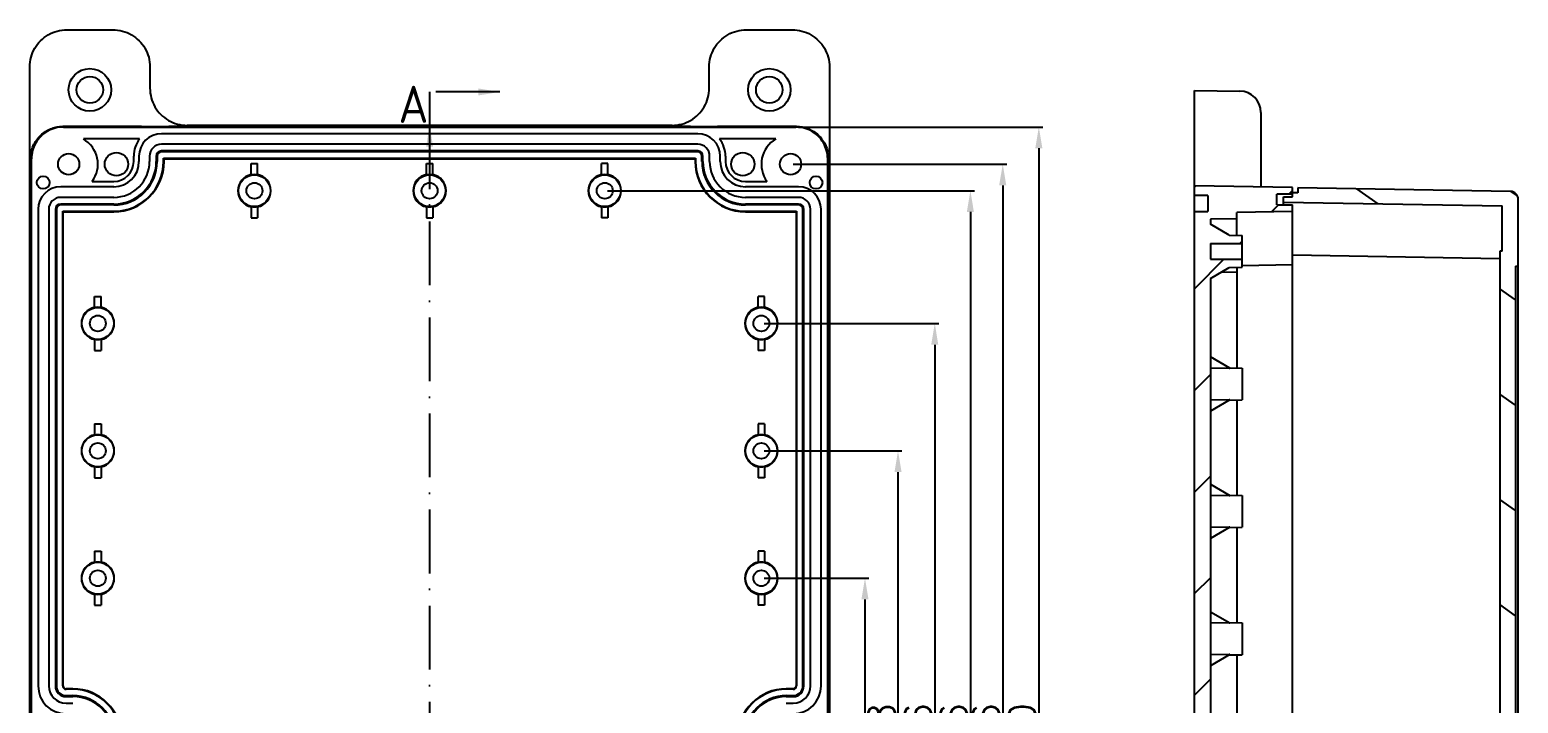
# Model space of a CAD drawing. Header units: millimetres. Extents: x -3364 to -2776, y 3137 to 3570.
# Drawn here: x -3313.9 to -3033.5, y 3443.3 to 3570.2 of the extents above; entities that cross this region are included whole.
import ezdxf

# ---------------------------------------------------------------- set-up
doc = ezdxf.new("R2010")
doc.units = ezdxf.units.MM
doc.linetypes.add('ACAD_ISO10W100', pattern=[18, 12, -3, 0, -3])
doc.layers.add('02___PRT_ALL_AXES', color=7, linetype='Continuous')
doc.layers.add('中心线', color=1, linetype='ACAD_ISO10W100')
doc.layers.add('标注', color=3, linetype='Continuous', lineweight=0)
doc.styles.get("Standard").update_dxf_attribs({"font": 'txt.shx'})
doc.styles.add('字母与数字', font='isocp.shx', dxfattribs={"height": 0.96, "bigfont": '@extfont2.shx'})
doc.dimstyles.new('ISO-25', dxfattribs={"dimtxt": 2.5, "dimasz": 2, "dimexe": 1.25, "dimexo": 0.625, "dimtad": 1, "dimdsep": 46, "dimtxsty": 'Standard', "dimcen": 2.5, "dimclrt": 256, "dimadec": 0, "dimazin": 0, "dimtfac": 1, "dimtmove": 0, "dimatfit": 3, "dimfxl": 1, "dimarcsym": 0})

# ---------------------------------------------------------------- blocks, each defined once
blk = doc.blocks.new('*D25')
at = {"layer": 'Defpoints', "color": 0, "lineweight": 25}
for p in [(-3176.12, 3466.89), (-3176.12, 3406.89), (-3156.6, 3406.89)]:
    blk.add_point(p, dxfattribs=at)
at = {"layer": '标注', "color": 0, "lineweight": -2}
for p, q in [((-3175.62, 3466.89), (-3155.85, 3466.89)), ((-3156.6, 3462.89), (-3156.6, 3410.89)), ((-3175.62, 3406.89), (-3155.85, 3406.89))]:
    blk.add_line(p, q, dxfattribs=at)
at = {"layer": '标注', "color": 0, "lineweight": 25}
for points in [[(-3157.27, 3462.89), (-3155.93, 3462.89), (-3156.6, 3466.89)], [(-3157.27, 3410.89), (-3155.93, 3410.89), (-3156.6, 3406.89)]]:
    blk.add_solid(points, dxfattribs=at)
at = {"layer": '标注', "lineweight": 25, "insert": (-3159.73, 3436.89), "char_height": 5, "attachment_point": 5, "rotation": 90}
blk.add_mtext('60', dxfattribs=at)
blk = doc.blocks.new('*D26')
at = {"layer": 'Defpoints', "color": 0, "lineweight": 25}
for p in [(-3176.12, 3490.89), (-3176.12, 3382.89), (-3150.38, 3382.89)]:
    blk.add_point(p, dxfattribs=at)
at = {"layer": '标注', "color": 0, "lineweight": -2}
for p, q in [((-3175.62, 3490.89), (-3149.63, 3490.89)), ((-3150.38, 3486.89), (-3150.38, 3386.89)), ((-3175.62, 3382.89), (-3149.63, 3382.89))]:
    blk.add_line(p, q, dxfattribs=at)
at = {"layer": '标注', "color": 0, "lineweight": 25}
for points in [[(-3151.04, 3486.89), (-3149.71, 3486.89), (-3150.38, 3490.89)], [(-3151.04, 3386.89), (-3149.71, 3386.89), (-3150.38, 3382.89)]]:
    blk.add_solid(points, dxfattribs=at)
at = {"layer": '标注', "lineweight": 25, "insert": (-3153.5, 3436.89), "char_height": 5, "attachment_point": 5, "rotation": 90}
blk.add_mtext('108', dxfattribs=at)
blk = doc.blocks.new('*D27')
at = {"layer": 'Defpoints', "color": 0, "lineweight": 25}
for p in [(-3176.12, 3514.89), (-3176.12, 3358.89), (-3143.45, 3358.89)]:
    blk.add_point(p, dxfattribs=at)
at = {"layer": '标注', "color": 0, "lineweight": -2}
for p, q in [((-3175.62, 3514.89), (-3142.7, 3514.89)), ((-3143.45, 3510.89), (-3143.45, 3362.89)), ((-3175.62, 3358.89), (-3142.7, 3358.89))]:
    blk.add_line(p, q, dxfattribs=at)
at = {"layer": '标注', "color": 0, "lineweight": 25}
for points in [[(-3144.12, 3510.89), (-3142.79, 3510.89), (-3143.45, 3514.89)], [(-3144.12, 3362.89), (-3142.79, 3362.89), (-3143.45, 3358.89)]]:
    blk.add_solid(points, dxfattribs=at)
at = {"layer": '标注', "lineweight": 25, "insert": (-3146.58, 3436.89), "char_height": 5, "attachment_point": 5, "rotation": 90}
blk.add_mtext('156', dxfattribs=at)
blk = doc.blocks.new('*D28')
at = {"layer": 'Defpoints', "color": 0, "lineweight": 25}
for p in [(-3205.62, 3539.89), (-3205.62, 3333.89), (-3136.74, 3333.89)]:
    blk.add_point(p, dxfattribs=at)
at = {"layer": '标注', "color": 0, "lineweight": -2}
for p, q in [((-3205.12, 3539.89), (-3135.99, 3539.89)), ((-3136.74, 3535.89), (-3136.74, 3337.89)), ((-3205.12, 3333.89), (-3135.99, 3333.89))]:
    blk.add_line(p, q, dxfattribs=at)
at = {"layer": '标注', "color": 0, "lineweight": 25}
for points in [[(-3137.41, 3535.89), (-3136.08, 3535.89), (-3136.74, 3539.89)], [(-3137.41, 3337.89), (-3136.08, 3337.89), (-3136.74, 3333.89)]]:
    blk.add_solid(points, dxfattribs=at)
at = {"layer": '标注', "lineweight": 25, "insert": (-3139.87, 3436.89), "char_height": 5, "attachment_point": 5, "rotation": 90}
blk.add_mtext('206', dxfattribs=at)
blk = doc.blocks.new('*D29')
at = {"layer": 'Defpoints', "color": 0, "lineweight": 25}
for p in [(-3170.62, 3544.89), (-3170.62, 3328.89), (-3130.65, 3328.89)]:
    blk.add_point(p, dxfattribs=at)
at = {"layer": '标注', "color": 0, "lineweight": -2}
for p, q in [((-3170.12, 3544.89), (-3129.9, 3544.89)), ((-3130.65, 3540.89), (-3130.65, 3332.89)), ((-3170.12, 3328.89), (-3129.9, 3328.89))]:
    blk.add_line(p, q, dxfattribs=at)
at = {"layer": '标注', "color": 0, "lineweight": 25}
for points in [[(-3131.32, 3540.89), (-3129.98, 3540.89), (-3130.65, 3544.89)], [(-3131.32, 3332.89), (-3129.98, 3332.89), (-3130.65, 3328.89)]]:
    blk.add_solid(points, dxfattribs=at)
at = {"layer": '标注', "lineweight": 25, "insert": (-3133.78, 3436.89), "char_height": 5, "attachment_point": 5, "rotation": 90}
blk.add_mtext('216', dxfattribs=at)
blk = doc.blocks.new('*D30')
at = {"layer": 'Defpoints', "color": 0, "lineweight": 25}
for p in [(-3169.62, 3551.89), (-3169.62, 3321.89), (-3123.85, 3321.89)]:
    blk.add_point(p, dxfattribs=at)
at = {"layer": '标注', "color": 0, "lineweight": -2}
for p, q in [((-3169.12, 3551.89), (-3123.1, 3551.89)), ((-3123.85, 3547.89), (-3123.85, 3325.89)), ((-3169.12, 3321.89), (-3123.1, 3321.89))]:
    blk.add_line(p, q, dxfattribs=at)
at = {"layer": '标注', "color": 0, "lineweight": 25}
for points in [[(-3124.52, 3547.89), (-3123.18, 3547.89), (-3123.85, 3551.89)], [(-3124.52, 3325.89), (-3123.18, 3325.89), (-3123.85, 3321.89)]]:
    blk.add_solid(points, dxfattribs=at)
at = {"layer": '标注', "lineweight": 25, "insert": (-3126.97, 3436.89), "char_height": 5, "attachment_point": 5, "rotation": 90}
blk.add_mtext('230', dxfattribs=at)

msp = doc.modelspace()

# ---------------------------------------------------------------- linework, layer by layer
at = {"color": 7, "linetype": 'Continuous', "lineweight": 25}
for p, q in [((-3306.95, 3570.21), (-3298.3, 3570.21)), ((-3178.95, 3570.21), (-3170.3, 3570.21)), ((-3313.95, 3310.57), (-3313.95, 3563.22)), ((-3291.3, 3563.22), (-3291.3, 3559.21)), ((-3185.95, 3559.21), (-3185.95, 3563.22)), ((-3163.3, 3563.22), (-3163.3, 3310.57)), ((-3094.53, 3314.98), (-3094.53, 3558.8)), ((-3094.53, 3558.8), (-3085.96, 3558.65)), ((-3082.03, 3554.65), (-3082.03, 3540.58)), ((-3292.88, 3552), (-3307.73, 3552)), ((-3307.62, 3551.89), (-3169.62, 3551.89)), ((-3188.12, 3550.64), (-3289.12, 3550.64)), ((-3192.94, 3552.21), (-3284.3, 3552.21)), ((-3169.52, 3552), (-3184.37, 3552)), ((-3188.12, 3548.64), (-3289.12, 3548.64)), ((-3188.12, 3547.39), (-3289.12, 3547.39)), ((-3188.12, 3547.21), (-3289.12, 3547.21)), ((-3313.62, 3327.89), (-3313.62, 3545.89)), ((-3293.37, 3546.39), (-3293.37, 3545.39)), ((-3291.37, 3546.39), (-3291.37, 3545.39)), ((-3290.12, 3546.39), (-3290.12, 3545.39)), ((-3289.94, 3546.39), (-3289.94, 3545.39)), ((-3288.74, 3545.39), (-3288.74, 3546.01)), ((-3288.65, 3545.92), (-3288.74, 3546.01)), ((-3288.74, 3546.01), (-3188.51, 3546.01)), ((-3288.65, 3545.39), (-3288.65, 3545.92)), ((-3288.65, 3545.92), (-3188.59, 3545.92)), ((-3272.22, 3542.87), (-3272.22, 3545)), ((-3272.22, 3545), (-3271.02, 3545)), ((-3271.02, 3542.87), (-3271.02, 3545)), ((-3239.22, 3542.87), (-3239.22, 3545)), ((-3239.22, 3545), (-3238.02, 3545)), ((-3238.02, 3542.87), (-3238.02, 3545)), ((-3206.22, 3542.87), (-3206.22, 3545)), ((-3205.02, 3545), (-3206.22, 3545)), ((-3205.02, 3542.87), (-3205.02, 3545)), ((-3188.59, 3545.92), (-3188.51, 3546.01)), ((-3188.59, 3545.92), (-3188.59, 3545.39)), ((-3188.51, 3546.01), (-3188.51, 3545.39)), ((-3187.31, 3545.39), (-3187.31, 3546.39)), ((-3187.12, 3545.39), (-3187.12, 3546.39)), ((-3185.87, 3545.39), (-3185.87, 3546.39)), ((-3183.87, 3545.39), (-3183.87, 3546.39)), ((-3163.62, 3327.89), (-3163.62, 3545.89)), ((-3298.12, 3540.64), (-3308.12, 3540.64)), ((-3169.12, 3540.64), (-3179.12, 3540.64)), ((-3076.03, 3540.48), (-3094.53, 3540.8)), ((-3092.03, 3538.98), (-3094.53, 3538.98)), ((-3092.03, 3538.98), (-3092.03, 3535.98)), ((-3079.03, 3537.23), (-3079.03, 3539.23)), ((-3076.03, 3539.23), (-3079.03, 3539.23)), ((-3076.03, 3538.73), (-3076.03, 3540.48)), ((-3075.03, 3539.48), (-3076.03, 3539.48)), ((-3075.03, 3540.46), (-3075.03, 3539.48)), ((-3035.01, 3539.76), (-3075.03, 3540.46)), ((-3312.37, 3536.39), (-3312.37, 3446.59)), ((-3310.37, 3536.39), (-3310.37, 3446.59)), ((-3309.12, 3536.39), (-3309.12, 3446.59)), ((-3308.94, 3536.39), (-3308.94, 3446.59)), ((-3298.12, 3538.64), (-3308.12, 3538.64)), ((-3298.12, 3537.39), (-3308.12, 3537.39)), ((-3298.12, 3537.21), (-3308.12, 3537.21)), ((-3307.74, 3446.59), (-3307.74, 3536.01)), ((-3307.65, 3535.92), (-3307.74, 3536.01)), ((-3307.74, 3536.01), (-3298.12, 3536.01)), ((-3272.22, 3536.91), (-3272.22, 3534.79)), ((-3271.02, 3536.91), (-3271.02, 3534.79)), ((-3239.22, 3536.91), (-3239.22, 3534.79)), ((-3238.02, 3536.91), (-3238.02, 3534.79)), ((-3206.22, 3536.91), (-3206.22, 3534.79)), ((-3205.02, 3536.91), (-3205.02, 3534.79)), ((-3169.12, 3538.64), (-3179.12, 3538.64)), ((-3169.12, 3537.39), (-3179.12, 3537.39)), ((-3169.12, 3537.21), (-3179.12, 3537.21)), ((-3179.12, 3536.01), (-3169.51, 3536.01)), ((-3169.59, 3535.92), (-3169.51, 3536.01)), ((-3169.51, 3536.01), (-3169.51, 3446.59)), ((-3168.31, 3446.59), (-3168.31, 3536.39)), ((-3168.12, 3446.59), (-3168.12, 3536.39)), ((-3166.87, 3446.59), (-3166.87, 3536.39)), ((-3164.87, 3446.59), (-3164.87, 3536.39)), ((-3079.03, 3537.23), (-3076.03, 3537.23)), ((-3077.78, 3537.23), (-3077.78, 3538.73)), ((-3077.78, 3538.73), (-3076.03, 3538.73)), ((-3077.78, 3537.76), (-3036.53, 3537.04)), ((-3076.03, 3313.73), (-3076.03, 3537.23)), ((-3036.53, 3528.48), (-3036.53, 3537.04)), ((-3033.53, 3312.7), (-3033.53, 3538.26)), ((-3307.65, 3446.59), (-3307.65, 3535.92)), ((-3307.65, 3535.92), (-3298.12, 3535.92)), ((-3272.22, 3534.79), (-3271.02, 3534.79)), ((-3239.22, 3534.79), (-3238.02, 3534.79)), ((-3205.02, 3534.79), (-3206.22, 3534.79)), ((-3179.12, 3535.92), (-3169.59, 3535.92)), ((-3169.59, 3535.92), (-3169.59, 3446.59)), ((-3094.53, 3535.98), (-3092.03, 3535.98)), ((-3086.53, 3534.6), (-3091.53, 3534.51)), ((-3091.53, 3534.51), (-3091.53, 3533.58)), ((-3087.96, 3531.52), (-3091.53, 3533.58)), ((-3076.03, 3535.98), (-3086.53, 3535.8)), ((-3086.53, 3531.5), (-3086.53, 3535.8)), ((-3087.96, 3531.52), (-3085.53, 3531.48)), ((-3085.53, 3525.48), (-3085.53, 3531.48)), ((-3091.53, 3529.98), (-3091.53, 3526.98)), ((-3091.53, 3529.98), (-3085.53, 3529.98)), ((-3037.03, 3527.05), (-3076.03, 3527.73)), ((-3037.03, 3528.48), (-3037.03, 3322.48)), ((-3036.53, 3528.48), (-3037.03, 3528.48)), ((-3091.53, 3526.98), (-3085.53, 3526.98)), ((-3091.53, 3523.38), (-3087.96, 3525.44)), ((-3087.96, 3525.44), (-3085.53, 3525.48)), ((-3086.53, 3525.46), (-3086.53, 3506.5)), ((-3085.53, 3525.81), (-3076.03, 3525.98)), ((-3034.03, 3525.68), (-3034.03, 3325.28)), ((-3034.03, 3525.68), (-3033.53, 3525.68)), ((-3091.53, 3523.38), (-3091.53, 3327.58)), ((-3089.51, 3524.54), (-3086.53, 3524.6)), ((-3301.72, 3517.87), (-3301.72, 3519.99)), ((-3301.72, 3519.99), (-3300.52, 3519.99)), ((-3300.52, 3517.87), (-3300.52, 3519.99)), ((-3176.72, 3517.87), (-3176.72, 3519.99)), ((-3175.52, 3519.99), (-3176.72, 3519.99)), ((-3175.52, 3517.87), (-3175.52, 3519.99)), ((-3301.72, 3511.91), (-3301.72, 3509.79)), ((-3300.52, 3511.91), (-3300.52, 3509.79)), ((-3176.72, 3511.91), (-3176.72, 3509.79)), ((-3175.52, 3511.91), (-3175.52, 3509.79)), ((-3301.72, 3509.79), (-3300.52, 3509.79)), ((-3175.52, 3509.79), (-3176.72, 3509.79)), ((-3087.86, 3506.46), (-3091.53, 3508.58)), ((-3091.53, 3506.53), (-3087.96, 3506.46)), ((-3087.96, 3506.52), (-3085.53, 3506.48)), ((-3087.96, 3506.46), (-3087.86, 3506.46)), ((-3085.53, 3506.48), (-3085.53, 3500.48)), ((-3087.86, 3500.5), (-3091.53, 3498.38)), ((-3087.96, 3500.5), (-3091.53, 3500.43)), ((-3087.86, 3500.5), (-3087.96, 3500.5)), ((-3087.96, 3500.44), (-3085.53, 3500.48)), ((-3086.53, 3500.46), (-3086.53, 3482.5)), ((-3301.72, 3495.99), (-3301.72, 3493.87)), ((-3301.72, 3495.99), (-3300.52, 3495.99)), ((-3300.52, 3495.99), (-3300.52, 3493.87)), ((-3176.72, 3495.99), (-3176.72, 3493.87)), ((-3175.52, 3495.99), (-3176.72, 3495.99)), ((-3175.52, 3495.99), (-3175.52, 3493.87)), ((-3301.72, 3487.91), (-3301.72, 3485.79)), ((-3301.72, 3485.79), (-3300.52, 3485.79)), ((-3300.52, 3487.91), (-3300.52, 3485.79)), ((-3176.72, 3487.91), (-3176.72, 3485.79)), ((-3175.52, 3485.79), (-3176.72, 3485.79)), ((-3175.52, 3487.91), (-3175.52, 3485.79)), ((-3091.53, 3484.58), (-3087.86, 3482.46)), ((-3091.53, 3482.53), (-3087.96, 3482.46)), ((-3087.96, 3482.52), (-3085.53, 3482.48)), ((-3087.96, 3482.46), (-3087.86, 3482.46)), ((-3085.53, 3482.48), (-3085.53, 3476.48)), ((-3087.86, 3476.5), (-3091.53, 3474.38)), ((-3087.96, 3476.5), (-3091.53, 3476.43)), ((-3087.86, 3476.5), (-3087.96, 3476.5)), ((-3087.96, 3476.44), (-3085.53, 3476.48)), ((-3086.53, 3476.46), (-3086.53, 3458.5)), ((-3301.72, 3471.99), (-3301.72, 3469.87)), ((-3301.72, 3471.99), (-3300.52, 3471.99)), ((-3300.52, 3471.99), (-3300.52, 3469.87)), ((-3175.52, 3471.99), (-3176.72, 3471.99)), ((-3176.72, 3471.99), (-3176.72, 3469.87)), ((-3175.52, 3471.99), (-3175.52, 3469.87)), ((-3301.72, 3463.91), (-3301.72, 3461.79)), ((-3300.52, 3463.91), (-3300.52, 3461.79)), ((-3176.72, 3463.91), (-3176.72, 3461.79)), ((-3175.52, 3463.91), (-3175.52, 3461.79)), ((-3301.72, 3461.79), (-3300.52, 3461.79)), ((-3175.52, 3461.79), (-3176.72, 3461.79)), ((-3091.53, 3460.58), (-3087.86, 3458.46)), ((-3091.53, 3458.53), (-3087.96, 3458.46)), ((-3087.96, 3458.52), (-3085.53, 3458.48)), ((-3087.96, 3458.46), (-3087.86, 3458.46)), ((-3085.53, 3458.48), (-3085.53, 3452.48)), ((-3087.86, 3452.5), (-3091.53, 3450.38)), ((-3087.96, 3452.5), (-3091.53, 3452.43)), ((-3087.86, 3452.5), (-3087.96, 3452.5)), ((-3087.96, 3452.44), (-3085.53, 3452.48)), ((-3086.53, 3452.46), (-3086.53, 3398.5)), ((-3305.82, 3446.06), (-3307.12, 3446.06)), ((-3305.82, 3445.97), (-3307.12, 3445.97)), ((-3307.12, 3444.77), (-3305.82, 3444.77)), ((-3307.12, 3444.59), (-3305.82, 3444.59)), ((-3170.12, 3446.06), (-3171.42, 3446.06)), ((-3170.12, 3445.97), (-3171.42, 3445.97)), ((-3171.42, 3444.77), (-3170.12, 3444.77)), ((-3171.42, 3444.59), (-3170.12, 3444.59)), ((-3307.12, 3443.34), (-3305.82, 3443.34)), ((-3171.42, 3443.34), (-3170.12, 3443.34))]:
    msp.add_line(p, q, dxfattribs=at)
at = {"color": 2, "linetype": 'Continuous', "lineweight": 25}
for p, q in [((-3094.29, 3540.8), (-3094.53, 3540.55)), ((-3076.03, 3539.91), (-3076.72, 3539.23)), ((-3059.93, 3537.45), (-3063.96, 3540.27)), ((-3033.7, 3538.91), (-3034.88, 3539.74)), ((-3078.72, 3537.23), (-3080.04, 3535.91)), ((-3085.53, 3530.41), (-3085.97, 3529.98)), ((-3088.97, 3526.98), (-3094.53, 3521.41)), ((-3034.03, 3519.31), (-3037.03, 3521.41)), ((-3091.53, 3505.27), (-3094.53, 3502.27)), ((-3034.03, 3499.48), (-3037.03, 3501.58)), ((-3091.53, 3486.13), (-3094.53, 3483.13)), ((-3034.03, 3479.65), (-3037.03, 3481.75)), ((-3091.53, 3466.99), (-3094.53, 3463.99)), ((-3034.03, 3459.82), (-3037.03, 3461.92)), ((-3091.53, 3447.85), (-3094.53, 3444.85))]:
    msp.add_line(p, q, dxfattribs=at)
at = {"color": 7, "linetype": 'Continuous', "lineweight": 25}
for centre in [(-3271.62, 3539.89), (-3238.62, 3539.89), (-3205.62, 3539.89), (-3301.12, 3514.89), (-3176.12, 3514.89), (-3301.12, 3490.89), (-3176.12, 3490.89), (-3301.12, 3466.89), (-3176.12, 3466.89)]:
    msp.add_circle(centre, 3, dxfattribs=at)
for centre, radius, start, end in [((-3086.03, 3554.65), 4, 0, 89), ((-3289.12, 3546.39), 4.25, 90, 180), ((-3188.12, 3546.39), 4.25, 0, 90), ((-3289.12, 3546.39), 2.25, 90, 180), ((-3289.12, 3546.39), 1, 90, 180), ((-3289.12, 3546.39), 0.817, 90, 180), ((-3188.12, 3546.39), 2.25, 0, 90), ((-3188.12, 3546.39), 1, 0, 90), ((-3188.12, 3546.39), 0.817, 0, 90), ((-3298.12, 3545.39), 9.47, 270, 0), ((-3298.12, 3545.39), 9.38, 270, 0), ((-3298.12, 3545.39), 8.18, 270, 0), ((-3298.12, 3545.39), 8, 270, 0), ((-3298.12, 3545.39), 6.75, 270, 0), ((-3298.12, 3545.39), 4.75, 270, 0), ((-3179.12, 3545.39), 9.47, 180, 270), ((-3179.12, 3545.39), 9.38, 180, 270), ((-3179.12, 3545.39), 8.18, 180, 270), ((-3179.12, 3545.39), 8, 180, 270), ((-3179.12, 3545.39), 6.75, 180, 270), ((-3179.12, 3545.39), 4.75, 180, 270), ((-3271.62, 3539.89), 3.1, 101.1427, 258.8573), ((-3271.62, 3539.89), 3.1, 281.1427, 78.8573), ((-3238.62, 3539.89), 3.1, 101.1427, 258.8573), ((-3238.62, 3539.89), 3.1, 281.1427, 78.8573), ((-3205.62, 3539.89), 3.1, 101.1427, 258.8573), ((-3205.62, 3539.89), 3.1, 281.1427, 78.8573), ((-3308.12, 3536.39), 4.25, 90, 180), ((-3169.12, 3536.39), 4.25, 0, 90), ((-3035.03, 3538.26), 1.5, 0, 89), ((-3308.12, 3536.39), 2.25, 90, 180), ((-3308.12, 3536.39), 1, 90, 180), ((-3308.12, 3536.39), 0.817, 90, 180), ((-3169.12, 3536.39), 2.25, 0, 90), ((-3169.12, 3536.39), 1, 0, 90), ((-3169.12, 3536.39), 0.817, 0, 90), ((-3301.12, 3514.89), 3.1, 101.1427, 258.8573), ((-3301.12, 3514.89), 3.1, 281.1427, 78.8573), ((-3176.12, 3514.89), 3.1, 101.1427, 258.8573), ((-3176.12, 3514.89), 3.1, 281.1427, 78.8573), ((-3301.12, 3490.89), 3.1, 101.1427, 258.8573), ((-3301.12, 3490.89), 3.1, 281.1427, 78.8573), ((-3176.12, 3490.89), 3.1, 101.1427, 258.8573), ((-3176.12, 3490.89), 3.1, 281.1427, 78.8573), ((-3301.12, 3466.89), 3.1, 101.1427, 258.8573), ((-3301.12, 3466.89), 3.1, 281.1427, 78.8573), ((-3176.12, 3466.89), 3.1, 101.1427, 258.8573), ((-3176.12, 3466.89), 3.1, 281.1427, 78.8573), ((-3307.12, 3446.59), 5.25, 180, 270), ((-3307.12, 3446.59), 3.25, 180, 270), ((-3307.12, 3446.59), 2, 180, 270), ((-3307.12, 3446.59), 1.82, 180, 270), ((-3307.12, 3446.59), 0.617, 180, 270), ((-3307.12, 3446.59), 0.529, 180, 270), ((-3170.12, 3446.59), 5.25, 270, 0), ((-3170.12, 3446.59), 3.25, 270, 0), ((-3170.12, 3446.59), 2, 270, 0), ((-3170.12, 3446.59), 1.82, 270, 0), ((-3170.12, 3446.59), 0.617, 270, 0), ((-3170.12, 3446.59), 0.529, 270, 0), ((-3305.82, 3436.89), 9.17, 270, 90), ((-3305.82, 3436.89), 9.08, 270, 90), ((-3305.82, 3436.89), 7.88, 270, 90), ((-3305.82, 3436.89), 7.7, 270, 90), ((-3171.42, 3436.89), 9.17, 90, 270), ((-3171.42, 3436.89), 9.08, 90, 270), ((-3171.42, 3436.89), 7.88, 90, 270), ((-3171.42, 3436.89), 7.7, 90, 270)]:
    msp.add_arc(centre, radius, start, end, dxfattribs=at)
for points, start_tangent, end_tangent in [([(-3313.95, 3563.22), (-3313.71, 3565.03), (-3313.01, 3566.72), (-3311.9, 3568.16), (-3310.45, 3569.28), (-3308.76, 3569.98), (-3306.95, 3570.21)], (0, 1), (1, 0)), ([(-3298.3, 3570.21), (-3296.49, 3569.98), (-3294.8, 3569.28), (-3293.35, 3568.16), (-3292.24, 3566.72), (-3291.54, 3565.03), (-3291.3, 3563.22)], (1, 0), (0, -1)), ([(-3185.95, 3563.22), (-3185.71, 3565.03), (-3185.01, 3566.72), (-3183.9, 3568.16), (-3182.45, 3569.28), (-3180.76, 3569.98), (-3178.95, 3570.21)], (0, 1), (1, 0)), ([(-3170.3, 3570.21), (-3168.49, 3569.98), (-3166.8, 3569.28), (-3165.35, 3568.16), (-3164.24, 3566.72), (-3163.54, 3565.03), (-3163.3, 3563.22)], (1, 0), (0, -1)), ([(-3291.3, 3559.21), (-3291.06, 3557.4), (-3290.36, 3555.71), (-3289.25, 3554.26), (-3287.8, 3553.15), (-3286.11, 3552.45), (-3284.3, 3552.21)], (0, -1), (1, 0)), ([(-3192.94, 3552.21), (-3191.13, 3552.45), (-3189.44, 3553.15), (-3188, 3554.26), (-3186.88, 3555.71), (-3186.18, 3557.4), (-3185.95, 3559.21)], (1, 0), (0, 1)), ([(-3313.8, 3546.07), (-3313.61, 3547.45), (-3313.15, 3548.66), (-3312.49, 3549.69), (-3311.67, 3550.53), (-3310.75, 3551.18), (-3309.8, 3551.63)], (0.014452, 0.999896), (0.938707, 0.344716)), ([(-3307.62, 3551.89), (-3309.18, 3551.69), (-3310.62, 3551.09), (-3311.87, 3550.13), (-3312.82, 3548.89), (-3313.42, 3547.45), (-3313.62, 3545.89)], (-1, 0), (0, -1)), ([(-3309.8, 3551.63), (-3308.78, 3551.9), (-3307.73, 3552)], (0.938707, 0.344716), (1, 0)), ([(-3292.88, 3552), (-3291.48, 3552), (-3290.26, 3552), (-3289.2, 3552.01), (-3288.2, 3552.02), (-3287.23, 3552.03), (-3286.28, 3552.04), (-3285.35, 3552.05), (-3284.45, 3552.06)], (1, 0), (0.999914, 0.013112)), ([(-3192.8, 3552.07), (-3191.9, 3552.05), (-3190.97, 3552.04), (-3190.02, 3552.03), (-3189.04, 3552.02), (-3188.03, 3552.01), (-3186.94, 3552), (-3185.74, 3552), (-3184.37, 3552)], (0.999938, -0.011159), (1, 0)), ([(-3163.62, 3545.89), (-3163.83, 3547.45), (-3164.43, 3548.89), (-3165.38, 3550.13), (-3166.62, 3551.09), (-3168.07, 3551.69), (-3169.62, 3551.89)], (0, 1), (-1, 0)), ([(-3169.52, 3552), (-3168.46, 3551.9), (-3167.45, 3551.63)], (1, 0), (0.938707, -0.344716)), ([(-3167.45, 3551.63), (-3166.49, 3551.18), (-3165.57, 3550.53), (-3164.76, 3549.69), (-3164.1, 3548.66), (-3163.63, 3547.45), (-3163.45, 3546.07)], (0.938707, -0.344716), (0.014452, -0.999896)), ([(-3271.02, 3542.87), (-3271.62, 3542.93), (-3272.22, 3542.87)], (-0.979104, 0.203358), (-0.979104, -0.203358)), ([(-3238.02, 3542.87), (-3238.62, 3542.93), (-3239.22, 3542.87)], (-0.979104, 0.203358), (-0.979104, -0.203358)), ([(-3205.02, 3542.87), (-3205.62, 3542.93), (-3206.22, 3542.87)], (-0.979104, 0.203358), (-0.979104, -0.203358)), ([(-3272.22, 3536.91), (-3271.62, 3536.85), (-3271.02, 3536.91)], (0.979104, -0.203358), (0.979104, 0.203358)), ([(-3239.22, 3536.91), (-3238.62, 3536.85), (-3238.02, 3536.91)], (0.979104, -0.203358), (0.979104, 0.203358)), ([(-3206.22, 3536.91), (-3205.62, 3536.85), (-3205.02, 3536.91)], (0.979104, -0.203358), (0.979104, 0.203358)), ([(-3300.52, 3517.87), (-3301.12, 3517.93), (-3301.72, 3517.87)], (-0.979102, 0.20337), (-0.979102, -0.20337)), ([(-3175.52, 3517.87), (-3176.12, 3517.93), (-3176.72, 3517.87)], (-0.979102, 0.20337), (-0.979102, -0.20337)), ([(-3301.72, 3511.91), (-3301.12, 3511.85), (-3300.52, 3511.91)], (0.979102, -0.20337), (0.979102, 0.20337)), ([(-3176.72, 3511.91), (-3176.12, 3511.85), (-3175.52, 3511.91)], (0.979102, -0.20337), (0.979102, 0.20337)), ([(-3300.52, 3493.87), (-3301.12, 3493.93), (-3301.72, 3493.87)], (-0.979102, 0.20337), (-0.979102, -0.20337)), ([(-3175.52, 3493.87), (-3176.12, 3493.93), (-3176.72, 3493.87)], (-0.979102, 0.20337), (-0.979102, -0.20337)), ([(-3301.72, 3487.91), (-3301.12, 3487.85), (-3300.52, 3487.91)], (0.979102, -0.20337), (0.979102, 0.20337)), ([(-3176.72, 3487.91), (-3176.12, 3487.85), (-3175.52, 3487.91)], (0.979102, -0.20337), (0.979102, 0.20337)), ([(-3300.52, 3469.87), (-3301.12, 3469.93), (-3301.72, 3469.87)], (-0.979102, 0.20337), (-0.979102, -0.20337)), ([(-3175.52, 3469.87), (-3176.12, 3469.93), (-3176.72, 3469.87)], (-0.979102, 0.20337), (-0.979102, -0.20337)), ([(-3301.72, 3463.91), (-3301.12, 3463.85), (-3300.52, 3463.91)], (0.979102, -0.20337), (0.979102, 0.20337)), ([(-3176.72, 3463.91), (-3176.12, 3463.85), (-3175.52, 3463.91)], (0.979102, -0.20337), (0.979102, 0.20337))]:
    msp.add_spline(points, degree=3, dxfattribs=dict(at, start_tangent=start_tangent, end_tangent=end_tangent))
at = {"layer": '02___PRT_ALL_AXES', "color": 7, "linetype": 'Continuous', "lineweight": 25}
for p, q in [((-3293.25, 3549.64), (-3303.85, 3549.64)), ((-3173.4, 3549.64), (-3184, 3549.64)), ((-3294.37, 3545.39), (-3294.37, 3546.39)), ((-3182.87, 3546.39), (-3182.87, 3545.39)), ((-3302.19, 3541.64), (-3298.12, 3541.64)), ((-3179.12, 3541.64), (-3175.06, 3541.64))]:
    msp.add_line(p, q, dxfattribs=at)
for centre, radius in [((-3302.62, 3558.89), 4), ((-3302.62, 3558.89), 2.5), ((-3174.62, 3558.89), 4), ((-3174.62, 3558.89), 2.5), ((-3306.62, 3544.89), 2), ((-3297.62, 3544.89), 2.2), ((-3179.62, 3544.89), 2.2), ((-3170.62, 3544.89), 2), ((-3311.42, 3541.44), 1.2), ((-3165.82, 3541.44), 1.2), ((-3271.62, 3539.89), 1.5), ((-3238.62, 3539.89), 1.5), ((-3205.62, 3539.89), 1.5), ((-3301.12, 3514.89), 1.5), ((-3176.12, 3514.89), 1.5), ((-3301.12, 3490.89), 1.5), ((-3176.12, 3490.89), 1.5), ((-3301.12, 3466.89), 1.5), ((-3176.12, 3466.89), 1.5)]:
    msp.add_circle(centre, radius, dxfattribs=at)
for centre, radius, start, end in [((-3306.62, 3544.89), 5.5, 323.7785, 59.7274), ((-3289.12, 3546.39), 5.25, 141.7534, 180), ((-3188.12, 3546.39), 5.25, 0, 38.2466), ((-3170.62, 3544.89), 5.5, 120.2726, 216.2215), ((-3298.12, 3545.39), 3.75, 270, 0), ((-3179.12, 3545.39), 3.75, 180, 270)]:
    msp.add_arc(centre, radius, start, end, dxfattribs=at)

# ---------------------------------------------------------------- texts
at = {"layer": '中心线', "lineweight": 25, "insert": (-3244.49, 3552.66), "char_height": 7, "width": 6.8256, "attachment_point": 7, "style": '字母与数字'}
msp.add_mtext('{\\Fisocp,@extfont2|c134;A}', dxfattribs=at)

# ---------------------------------------------------------------- dimensions: what is measured, and where the dimension line sits
at = {"layer": '标注', "lineweight": 25}
for base, p1, p2, picture, middle in [((-3123.85, 3321.89), (-3169.62, 3551.89), (-3169.62, 3321.89), '*D30', (-3126.97, 3436.89)), ((-3130.65, 3328.89), (-3170.62, 3544.89), (-3170.62, 3328.89), '*D29', (-3133.78, 3436.89)), ((-3136.74, 3333.89), (-3205.62, 3539.89), (-3205.62, 3333.89), '*D28', (-3139.87, 3436.89)), ((-3143.45, 3358.89), (-3176.12, 3514.89), (-3176.12, 3358.89), '*D27', (-3146.58, 3436.89)), ((-3150.38, 3382.89), (-3176.12, 3490.89), (-3176.12, 3382.89), '*D26', (-3153.5, 3436.89)), ((-3156.6, 3406.89), (-3176.12, 3466.89), (-3176.12, 3406.89), '*D25', (-3159.73, 3436.89))]:
    dim = msp.add_linear_dim(base=base, p1=p1, p2=p2, angle=90, dimstyle='ISO-25', override={"dimtxt": 5, "dimasz": 4, "dimexe": 0.75, "dimexo": 0.5, "dimgap": 0.6245, "dimtoh": 1, "dimdec": 1, "dimcen": 6, "dimtdec": 1}, dxfattribs=at)
    dim.commit()
    dim.dimension.update_dxf_attribs({"geometry": picture, "text_midpoint": middle})

# ---------------------------------------------------------------- leaders
at = {"layer": '中心线', "lineweight": 25}
for points in [[(-3225.42, 3558.5), (-3238.62, 3558.5), (-3238.62, 3552.21)], [(-3238.62, 3552.21), (-3238.62, 3321.57)]]:
    msp.add_leader(points, dimstyle='ISO-25', override={"dimtxt": 5, "dimasz": 4, "dimexe": 0.75, "dimexo": 0.5, "dimgap": 0.6245, "dimtad": 0, "dimtoh": 1, "dimdec": 1, "dimcen": 6, "dimtdec": 1}, dxfattribs=at)

doc.saveas('drawing.dxf')
